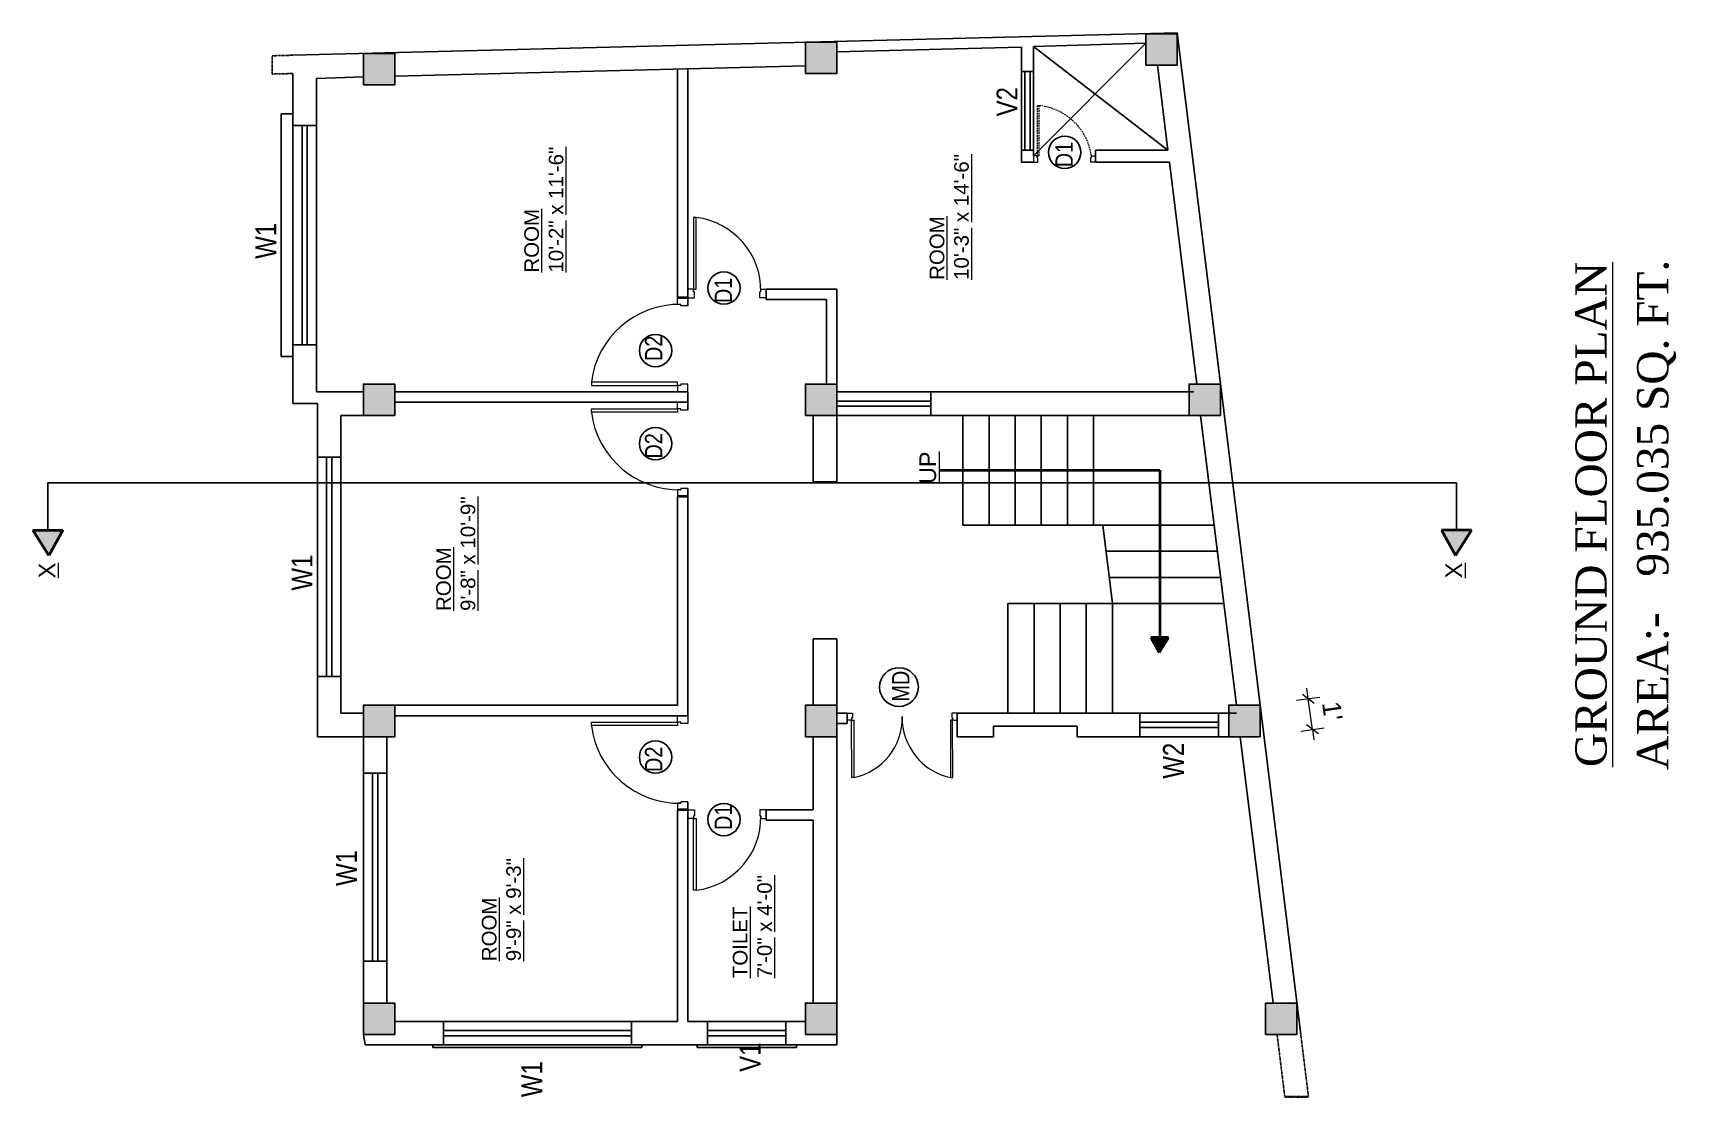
# Model space of a CAD drawing. Header units: inches. Extents: x -111 to 45239, y -6849 to 1261.
# Drawn here: x 21857 to 22486, y -6631 to -6224 of the extents above; entities that cross this region are included whole.
import ezdxf

# ---------------------------------------------------------------- set-up
doc = ezdxf.new("R2010")
doc.units = ezdxf.units.IN
doc.header["$LTSCALE"] = 0.5
doc.header["$MEASUREMENT"] = 0
doc.header["$PDMODE"] = 66
doc.linetypes.add('DASH', pattern=[0.35, 0.25, -0.1])
doc.linetypes.add('DASHED2', pattern=[0.375, 0.25, -0.125])
for name, color, linetype, lineweight in [('A_Title Text', 105, 'Continuous', 60), ('door', 202, 'Continuous', 5), ('TEXT', 220, 'Continuous', 9), ('Text 0.200', 122, 'Continuous', 20), ('Toilet', 7, 'Continuous', 25), ('wall', 20, 'Continuous', 40)]:
    doc.layers.add(name, color=color, linetype=linetype, lineweight=lineweight)
doc.styles.add('arial', font='arial.ttf')
doc.styles.add('ordinary', font='ARIALN.TTF')
doc.styles.get("Standard").update_dxf_attribs({"font": 'arial.ttf'})
doc.dimstyles.new('Sudeep', dxfattribs={"dimtxt": 6, "dimasz": 4, "dimexe": 4.5, "dimexo": 4.5, "dimgap": 5, "dimtad": 1, "dimdec": 0, "dimlunit": 4, "dimtxsty": 'arial', "dimblk": 'OBLIQUE', "dimcen": 250, "dimdle": 4, "dimclrd": 86, "dimclre": 5, "dimclrt": 1, "dimadec": 0, "dimazin": 0, "dimtfac": 1, "dimtdec": 0, "dimtix": 1, "dimtmove": 1, "dimatfit": 3, "dimldrblk": 'OBLIQUE', "dimfxl": 4.5, "dimfxlon": 1, "dimfrac": 2, "dimlwd": 15, "dimlwe": 13, "dimarcsym": 0})

# ---------------------------------------------------------------- blocks, each defined once
blk = doc.blocks.new('_Oblique')
at = {"color": 0, "linetype": 'ByBlock', "lineweight": -2}
blk.add_line((-0.5, -0.5), (0.5, 0.5), dxfattribs=at)
blk = doc.blocks.new('*D1005')
at = {"layer": 'A_Title Text', "color": 5, "lineweight": 13, "transparency": 16777216}
for p, q in [((22340.54, -6479.13), (22349.46, -6477.9)), ((22342.17, -6490.91), (22351.08, -6489.68))]:
    blk.add_line(p, q, dxfattribs=at)
at = {"layer": 'A_Title Text', "color": 86, "lineweight": 15, "transparency": 16777216}
for p, q in [((22345, -6478.52), (22344.45, -6474.55)), ((22346.63, -6490.29), (22345, -6478.52)), ((22346.63, -6490.29), (22347.17, -6494.26))]:
    blk.add_line(p, q, dxfattribs=at)
at = {"layer": 'Defpoints', "color": 0, "transparency": 16777216}
for p in [(22345, -6478.52), (22326.58, -6481.06), (22326.58, -6493.06)]:
    blk.add_point(p, dxfattribs=at)
at = {"layer": 'A_Title Text', "color": 86, "lineweight": 15, "transparency": 16777216, "xscale": 4, "yscale": 4, "zscale": 4}
for p, rotation in [((22345, -6478.52), 277.8616181891547), ((22346.63, -6490.29), 97.86161818915473)]:
    blk.add_blockref('_Oblique', p, dxfattribs=dict(at, rotation=rotation))
at = {"layer": 'A_Title Text', "color": 1, "transparency": 16777216, "insert": (22354.25, -6483.24), "char_height": 7, "attachment_point": 5, "rotation": 277.86162, "style": 'arial'}
blk.add_mtext("1'", dxfattribs=at)

msp = doc.modelspace()

# ---------------------------------------------------------------- hatches: boundary and pattern name
at = {"layer": 'Toilet'}
for points in [[(22152.5, -6227.21), (22152.5, -6239.21), (22164.5, -6239.21), (22164.5, -6227.21)], [(22282.77, -6223.92), (22282.77, -6235.92), (22294.77, -6235.92), (22294.77, -6223.92)], [(21983.25, -6231.5), (21983.25, -6243.5), (21995.25, -6243.5), (21995.25, -6231.5)], [(21983.25, -6358.06), (21983.25, -6370.06), (21995.25, -6370.06), (21995.25, -6358.06)], [(22152.5, -6358.06), (22152.5, -6370.06), (22164.5, -6370.06), (22164.5, -6358.06)], [(22299.38, -6358.06), (22299.38, -6370.06), (22311.38, -6370.06), (22311.38, -6358.06)], [(21983.25, -6481.06), (21983.25, -6493.06), (21995.25, -6493.06), (21995.25, -6481.06)], [(22152.5, -6481.06), (22152.5, -6493.06), (22164.5, -6493.06), (22164.5, -6481.06)], [(22314.58, -6481.06), (22314.58, -6493.06), (22326.58, -6493.06), (22326.58, -6481.06)], [(21983.25, -6595.06), (21983.25, -6607.06), (21995.25, -6607.06), (21995.25, -6595.06)], [(22152.5, -6595.06), (22152.5, -6607.06), (22164.5, -6607.06), (22164.5, -6595.06)], [(22328.66, -6595.06), (22328.66, -6607.06), (22340.66, -6607.06), (22340.66, -6595.06)]]:
    msp.add_hatch(color=1, dxfattribs=at).paths.add_polyline_path(points)
at = {"layer": 'wall', "ltscale": 5}
h = msp.add_hatch(color=2, dxfattribs=at)
h.dxf.hatch_style = 1
h.paths.add_polyline_path([(21862.74, -6423.76), (21856.66, -6414), (21868.19, -6414)])
h = msp.add_hatch(color=2, dxfattribs=at)
h.dxf.hatch_style = 1
h.paths.add_polyline_path([(22401.44, -6423.76), (22407.51, -6414), (22395.98, -6414)])
h = msp.add_hatch(color=2, dxfattribs=at)
h.dxf.hatch_style = 1
h.paths.add_polyline_path([(22287.96, -6460.86), (22291.53, -6455.11), (22284.75, -6455.11)])

# ---------------------------------------------------------------- linework, layer by layer
at = {"layer": 'door', "ltscale": 0.5}
for p, q in [((22241.21, -6270.74), (22239.75, -6270.74)), ((22241.21, -6270.74), (22239.75, -6270.74)), ((22109.59, -6321.73), (22107.51, -6321.73)), ((22109.59, -6321.73), (22107.51, -6321.73)), ((22103.51, -6358.56), (22103.51, -6361.06)), ((22103.51, -6358.56), (22103.51, -6361.06)), ((22103.51, -6367.56), (22103.51, -6365.06)), ((22103.51, -6367.56), (22103.51, -6365.06)), ((22103.51, -6487.56), (22103.51, -6485.06)), ((22103.51, -6487.56), (22103.51, -6485.06)), ((22170.17, -6486.73), (22168.5, -6486.73)), ((22170.17, -6486.73), (22168.5, -6486.73)), ((22208.85, -6486.73), (22210.52, -6486.73)), ((22208.85, -6486.73), (22210.52, -6486.73)), ((22109.59, -6524.39), (22107.51, -6524.39)), ((22109.59, -6524.39), (22107.51, -6524.39))]:
    msp.add_line(p, q, dxfattribs=at)
at = {"layer": 'door', "linetype": 'DASHED2', "ltscale": 5}
msp.add_lwpolyline([(22241.21, -6251.49), (22241.21, -6270.74), (22241.94, -6270.74), (22241.94, -6251.49)], close=True, dxfattribs=at)
msp.add_lwpolyline([(22241.21, -6251.49), (22241.21, -6270.74), (22241.94, -6270.74), (22241.94, -6251.49)], close=True, dxfattribs=at)
at = {"layer": 'door', "ltscale": 0.5}
for points in [[(22239.75, -6270.74), (22239.75, -6273.07), (22241.5, -6273.07), (22241.5, -6271.47), (22241.21, -6271.47), (22241.21, -6270.74)], [(22239.75, -6270.74), (22239.75, -6273.07), (22241.5, -6273.07), (22241.5, -6271.47), (22241.21, -6271.47), (22241.21, -6270.74)], [(22107.51, -6321.73), (22107.51, -6325.06), (22110.01, -6325.06), (22110.01, -6322.77), (22109.59, -6322.77), (22109.59, -6321.73)], [(22107.51, -6321.73), (22107.51, -6325.06), (22110.01, -6325.06), (22110.01, -6322.77), (22109.59, -6322.77), (22109.59, -6321.73)], [(22103.51, -6361.06), (22107.51, -6361.06), (22107.51, -6358.06), (22104.76, -6358.06), (22104.76, -6358.56), (22103.51, -6358.56)], [(22103.51, -6361.06), (22107.51, -6361.06), (22107.51, -6358.06), (22104.76, -6358.06), (22104.76, -6358.56), (22103.51, -6358.56)], [(22103.51, -6365.06), (22107.51, -6365.06), (22107.51, -6368.06), (22104.76, -6368.06), (22104.76, -6367.56), (22103.51, -6367.56)], [(22103.51, -6365.06), (22107.51, -6365.06), (22107.51, -6368.06), (22104.76, -6368.06), (22104.76, -6367.56), (22103.51, -6367.56)], [(22103.51, -6485.06), (22107.51, -6485.06), (22107.51, -6488.06), (22104.76, -6488.06), (22104.76, -6487.56), (22103.51, -6487.56)], [(22103.51, -6485.06), (22107.51, -6485.06), (22107.51, -6488.06), (22104.76, -6488.06), (22104.76, -6487.56), (22103.51, -6487.56)], [(22168.5, -6486.73), (22168.5, -6484.06), (22170.5, -6484.06), (22170.5, -6485.89), (22170.17, -6485.89), (22170.17, -6486.73)], [(22168.5, -6486.73), (22168.5, -6484.06), (22170.5, -6484.06), (22170.5, -6485.89), (22170.17, -6485.89), (22170.17, -6486.73)], [(22210.52, -6486.73), (22210.52, -6484.06), (22208.52, -6484.06), (22208.52, -6485.9), (22208.85, -6485.9), (22208.85, -6486.73)], [(22210.52, -6486.73), (22210.52, -6484.06), (22208.52, -6484.06), (22208.52, -6485.9), (22208.85, -6485.9), (22208.85, -6486.73)], [(22107.51, -6524.39), (22107.51, -6521.06), (22110.01, -6521.06), (22110.01, -6523.35), (22109.59, -6523.35), (22109.59, -6524.39)], [(22107.51, -6524.39), (22107.51, -6521.06), (22110.01, -6521.06), (22110.01, -6523.35), (22109.59, -6523.35), (22109.59, -6524.39)]]:
    msp.add_lwpolyline(points, dxfattribs=at)
for points in [[(22262.06, -6270.74), (22263.51, -6270.74), (22263.51, -6273.07), (22261.76, -6273.07), (22261.76, -6271.47), (22262.06, -6271.47)], [(22262.06, -6270.74), (22263.51, -6270.74), (22263.51, -6273.07), (22261.76, -6273.07), (22261.76, -6271.47), (22262.06, -6271.47)], [(22109.59, -6294.24), (22109.59, -6321.73), (22110.63, -6321.73), (22110.63, -6294.24)], [(22109.59, -6294.24), (22109.59, -6321.73), (22110.63, -6321.73), (22110.63, -6294.24)], [(22135.41, -6321.73), (22137.5, -6321.73), (22137.5, -6325.06), (22135, -6325.06), (22135, -6322.77), (22135.41, -6322.77)], [(22135.41, -6321.73), (22137.5, -6321.73), (22137.5, -6325.06), (22135, -6325.06), (22135, -6322.77), (22135.41, -6322.77)], [(22103.51, -6327.56), (22103.51, -6325.06), (22107.51, -6325.06), (22107.51, -6328.06), (22104.76, -6328.06), (22104.76, -6327.56)], [(22103.51, -6327.56), (22103.51, -6325.06), (22107.51, -6325.06), (22107.51, -6328.06), (22104.76, -6328.06), (22104.76, -6327.56)], [(22070.51, -6358.56), (22103.51, -6358.56), (22103.51, -6357.31), (22070.51, -6357.31)], [(22070.51, -6358.56), (22103.51, -6358.56), (22103.51, -6357.31), (22070.51, -6357.31)], [(22070.51, -6367.56), (22103.51, -6367.56), (22103.51, -6368.81), (22070.51, -6368.81)], [(22070.51, -6367.56), (22103.51, -6367.56), (22103.51, -6368.81), (22070.51, -6368.81)], [(22103.51, -6398.56), (22103.51, -6401.06), (22107.51, -6401.06), (22107.51, -6398.06), (22104.76, -6398.06), (22104.76, -6398.56)], [(22103.51, -6398.56), (22103.51, -6401.06), (22107.51, -6401.06), (22107.51, -6398.06), (22104.76, -6398.06), (22104.76, -6398.56)], [(22170.2, -6508.74), (22170.17, -6486.73), (22171, -6486.72), (22171.04, -6508.74)], [(22170.2, -6508.74), (22170.17, -6486.73), (22171, -6486.72), (22171.04, -6508.74)], [(22208.89, -6508.74), (22208.85, -6486.73), (22208.02, -6486.73), (22208.06, -6508.74)], [(22208.89, -6508.74), (22208.85, -6486.73), (22208.02, -6486.73), (22208.06, -6508.74)], [(22070.51, -6487.56), (22103.51, -6487.56), (22103.51, -6488.81), (22070.51, -6488.81)], [(22070.51, -6487.56), (22103.51, -6487.56), (22103.51, -6488.81), (22070.51, -6488.81)], [(22103.51, -6518.56), (22103.51, -6521.06), (22107.51, -6521.06), (22107.51, -6518.06), (22104.76, -6518.06), (22104.76, -6518.56)], [(22103.51, -6518.56), (22103.51, -6521.06), (22107.51, -6521.06), (22107.51, -6518.06), (22104.76, -6518.06), (22104.76, -6518.56)], [(22109.59, -6551.88), (22109.59, -6524.39), (22110.63, -6524.39), (22110.63, -6551.88)], [(22109.59, -6551.88), (22109.59, -6524.39), (22110.63, -6524.39), (22110.63, -6551.88)], [(22135.41, -6524.39), (22137.5, -6524.39), (22137.5, -6521.06), (22135, -6521.06), (22135, -6523.35), (22135.41, -6523.35)], [(22135.41, -6524.39), (22137.5, -6524.39), (22137.5, -6521.06), (22135, -6521.06), (22135, -6523.35), (22135.41, -6523.35)]]:
    msp.add_lwpolyline(points, close=True, dxfattribs=at)
at = {"layer": 'door', "linetype": 'DASHED2', "ltscale": 5}
msp.add_arc((22239.81, -6273.75), 22.36, 5.85757, 84.54209, dxfattribs=at)
at = {"layer": 'door', "ltscale": 0.5}
for centre, radius, start, end in [((22107.14, -6322.31), 28.28, 359.05962, 82.8964), ((22107.14, -6322.31), 28.28, 359.05962, 82.8964), ((22104.2, -6361.51), 33.95, 89.05962, 172.8964), ((22104.2, -6361.51), 33.95, 89.05962, 172.8964), ((22104.2, -6364.61), 33.95, 187.1036, 270.94038), ((22104.2, -6364.61), 33.95, 187.1036, 270.94038), ((22166.16, -6485.9), 23.36, 282.06041, 1.22741), ((22166.16, -6485.9), 23.36, 282.06041, 1.22741), ((22212.94, -6485.83), 23.43, 178.9456, 257.98009), ((22212.94, -6485.83), 23.43, 178.9456, 257.98009), ((22104.2, -6484.61), 33.95, 187.1036, 270.94038), ((22104.2, -6484.61), 33.95, 187.1036, 270.94038), ((22107.14, -6523.82), 28.28, 277.1036, 0.94038), ((22107.14, -6523.82), 28.28, 277.1036, 0.94038)]:
    msp.add_arc(centre, radius, start, end, dxfattribs=at)
at = {"layer": 'Toilet'}
for p, q in [((22294.77, -6223.61), (21956.25, -6232.18)), ((22235.25, -6229.06), (22164.37, -6230.89)), ((22235.25, -6273.07), (22235.25, -6229.06)), ((22282.77, -6227.56), (22239.75, -6270.74)), ((22239.75, -6270.74), (22239.79, -6228.77)), ((22282.77, -6227.56), (22239.78, -6228.77)), ((22239.78, -6228.77), (22291.26, -6268.57)), ((22342.15, -6607.06), (22294.77, -6223.61)), ((21956.25, -6239.18), (21956.25, -6365.56)), ((21983.25, -6240.5), (21965.25, -6241.03)), ((21965.25, -6241.03), (21965.25, -6361.06)), ((22112, -6237.22), (21995.25, -6240.19)), ((22103.51, -6325.06), (22103.51, -6237.44)), ((22152.5, -6236.19), (22107.51, -6237.34)), ((22107.51, -6325.06), (22107.51, -6237.34)), ((22291.26, -6268.57), (22287.23, -6235.92)), ((21951.75, -6254.55), (21951.75, -6347.55)), ((21956.25, -6254.55), (21951.75, -6254.55)), ((22235.25, -6268.46), (22239.75, -6268.46)), ((22239.75, -6273.07), (22235.25, -6273.07)), ((22239.75, -6270.74), (22239.75, -6270.74)), ((22263.51, -6268.57), (22291.26, -6268.57)), ((22263.51, -6273.07), (22263.51, -6268.57)), ((22263.51, -6273.07), (22291.82, -6273.07)), ((22302.32, -6358.06), (22291.82, -6273.07)), ((22300.33, -6268.57), (22300.33, -6268.57)), ((22164.5, -6321.73), (22137.5, -6321.73)), ((22137.5, -6321.73), (22137.5, -6325.73)), ((22164.5, -6358.06), (22164.5, -6321.73)), ((22107.51, -6325.06), (22103.5, -6325.06)), ((22107.5, -6325.06), (22107.5, -6328.06)), ((22160.5, -6325.73), (22137.5, -6325.73)), ((22160.5, -6358.06), (22160.5, -6325.73)), ((21956.25, -6347.55), (21951.75, -6347.55)), ((21965.25, -6361.06), (21983.25, -6361.06)), ((21995.25, -6361.06), (22107.51, -6361.06)), ((22107.51, -6365.06), (22107.51, -6361.06)), ((22164.5, -6370.06), (22164.5, -6361.06)), ((22200.5, -6361.06), (22164.5, -6361.06)), ((22301.08, -6361.06), (22200.5, -6361.06)), ((22200.5, -6370.06), (22200.5, -6361.06)), ((21956.25, -6365.56), (21965.62, -6365.56)), ((21965.62, -6493.06), (21965.62, -6365.56)), ((21995.25, -6365.06), (22107.51, -6365.06)), ((22107.5, -6368.06), (22107.5, -6365.06)), ((21974.62, -6484.06), (21974.62, -6370.06)), ((21974.62, -6370.06), (21983.25, -6370.06)), ((22155.5, -6395.56), (22155.5, -6370.06)), ((22164.5, -6395.56), (22164.5, -6370.06)), ((22200.5, -6370.06), (22164.5, -6370.06)), ((22262.8, -6370.06), (22200.5, -6370.06)), ((22212.8, -6370.06), (22212.8, -6412.06)), ((22222.8, -6370.06), (22222.8, -6412.06)), ((22232.8, -6370.06), (22232.8, -6412.06)), ((22242.8, -6370.06), (22242.8, -6412.06)), ((22252.8, -6370.06), (22252.8, -6412.06)), ((22299.38, -6370.06), (22261.64, -6370.06)), ((22262.8, -6370.06), (22262.8, -6412.06)), ((22317.51, -6481.06), (22303.8, -6370.06)), ((21862.43, -6395.89), (22401.75, -6395.89)), ((21862.43, -6414), (21862.43, -6395.89)), ((22107.5, -6401.06), (22107.5, -6398.06)), ((22155.5, -6395.56), (22164.5, -6395.56)), ((22401.75, -6395.89), (22401.75, -6414)), ((22103.5, -6481.06), (22103.5, -6401.06)), ((22107.5, -6401.06), (22103.5, -6401.06)), ((22107.5, -6485.06), (22107.5, -6401.06)), ((22212.8, -6412.06), (22266.3, -6412.06)), ((22270, -6442.06), (22266.3, -6412.06)), ((22308.62, -6412.06), (22266.3, -6412.06)), ((22309.85, -6422.06), (22267.53, -6422.06)), ((22311.09, -6432.06), (22268.77, -6432.06)), ((22230, -6442.06), (22312.32, -6442.06)), ((22230, -6442.06), (22230, -6484.06)), ((22240, -6442.06), (22240, -6484.06)), ((22250, -6442.06), (22250, -6484.06)), ((22260, -6442.06), (22260, -6484.06)), ((22312.32, -6442.06), (22270, -6442.06)), ((22270, -6442.06), (22270, -6484.06)), ((22155.5, -6481.06), (22155.5, -6455.56)), ((22155.5, -6455.56), (22164.5, -6455.56)), ((22164.5, -6481.06), (22164.5, -6455.56)), ((21983.25, -6484.06), (21974.62, -6484.06)), ((21995.25, -6481.06), (22103.5, -6481.06)), ((21995.25, -6485.06), (22107.5, -6485.06)), ((22107.51, -6481.06), (22107.51, -6481.06)), ((22168.5, -6484.06), (22164.5, -6484.06)), ((22168.5, -6488.06), (22168.5, -6484.06)), ((22210.52, -6484.06), (22280.58, -6484.06)), ((22210.52, -6484.06), (22210.52, -6493.06)), ((22310.58, -6484.06), (22317.51, -6484.06)), ((21983.25, -6493.06), (21965.62, -6493.06)), ((21983.25, -6508.06), (21983.25, -6493.06)), ((21992.25, -6508.06), (21992.25, -6493.06)), ((22155.5, -6521.06), (22155.5, -6493.06)), ((22168.5, -6488.06), (22164.5, -6488.06)), ((22164.5, -6598.06), (22164.5, -6493.06)), ((22210.52, -6493.06), (22224.52, -6493.06)), ((22224.52, -6489.06), (22256.52, -6489.06)), ((22224.52, -6489.06), (22224.52, -6493.06)), ((22256.52, -6489.06), (22256.52, -6493.06)), ((22256.52, -6493.06), (22280.58, -6493.06)), ((22310.58, -6493.06), (22314.58, -6493.06)), ((22331.6, -6595.06), (22318.99, -6493.06)), ((22164.5, -6598.06), (22164.5, -6505.06)), ((22107.5, -6521.06), (22107.5, -6518.06)), ((22103.5, -6602.06), (22103.5, -6521.06)), ((22107.5, -6521.06), (22103.5, -6521.06)), ((22107.5, -6602.06), (22107.5, -6521.06)), ((22137.5, -6521.06), (22155.5, -6521.06)), ((22137.5, -6525.06), (22137.5, -6521.06)), ((22137.5, -6525.06), (22155.5, -6525.06)), ((22155.5, -6595.06), (22155.5, -6525.06)), ((21983.25, -6595.06), (21983.25, -6579.06)), ((21992.25, -6595.06), (21992.25, -6579.06)), ((21995.25, -6602.06), (22103.5, -6602.06)), ((22145, -6602.06), (22152.5, -6602.06)), ((21983.86, -6611.06), (21983.25, -6607.06)), ((21983.86, -6611.06), (22164.5, -6611.06)), ((22164.5, -6607.06), (22164.5, -6611.06))]:
    msp.add_line(p, q, dxfattribs=at)
at = {"layer": 'Toilet', "color": 1, "linetype": 'DASH', "ltscale": 0.1}
for p, q in [((21956.25, -6232.18), (21948.25, -6232.38)), ((21948.25, -6239.38), (21948.25, -6232.38)), ((21956.25, -6239.18), (21948.25, -6239.38)), ((22340.66, -6595.06), (22345.08, -6630.79)), ((22333.08, -6607.06), (22336.01, -6630.79)), ((22345.08, -6630.79), (22336.01, -6630.79)), ((22345.11, -6631.06), (22336.04, -6631.06))]:
    msp.add_line(p, q, dxfattribs=at)
at = {"layer": 'Toilet', "color": 3}
for p, q in [((22239.75, -6238.46), (22235.25, -6238.46)), ((22236.5, -6268.46), (22236.5, -6238.46)), ((22238.5, -6268.46), (22238.5, -6238.46)), ((21956.25, -6259.05), (21956.25, -6343.05)), ((21956.25, -6259.05), (21965.25, -6259.05)), ((21959.75, -6259.05), (21959.75, -6343.05)), ((21961.75, -6259.05), (21961.75, -6343.05)), ((21965.25, -6259.05), (21965.25, -6343.05)), ((22239.75, -6268.46), (22235.25, -6268.46)), ((21965.25, -6343.05), (21956.25, -6343.05)), ((22200.5, -6364.56), (22164.5, -6364.56)), ((22200.5, -6366.56), (22164.5, -6366.56)), ((21965.62, -6386.06), (21965.62, -6470.06)), ((21965.62, -6386.06), (21974.62, -6386.06)), ((21969.12, -6386.06), (21969.12, -6470.06)), ((21971.12, -6386.06), (21971.12, -6470.06)), ((21974.62, -6386.06), (21974.62, -6470.06)), ((21974.62, -6470.06), (21965.62, -6470.06)), ((22280.58, -6484.06), (22280.58, -6493.06)), ((22280.58, -6484.06), (22310.58, -6484.06)), ((22310.58, -6484.06), (22310.58, -6493.06)), ((22310.58, -6487.56), (22280.58, -6487.56)), ((22310.58, -6489.56), (22280.58, -6489.56)), ((22280.58, -6493.06), (22310.58, -6493.06)), ((21992.25, -6507.06), (21983.25, -6507.06)), ((21983.25, -6579.06), (21983.25, -6507.06)), ((21986.75, -6507.06), (21986.75, -6579.06)), ((21988.75, -6507.06), (21988.75, -6579.06)), ((21992.25, -6579.06), (21992.25, -6507.06)), ((21992.25, -6579.06), (21983.25, -6579.06)), ((22013.87, -6602.06), (22013.87, -6611.06)), ((22085.87, -6602.06), (22013.87, -6602.06)), ((22013.87, -6605.56), (22085.87, -6605.56)), ((22085.87, -6602.06), (22085.87, -6611.06)), ((22107.5, -6602.06), (22115, -6602.06)), ((22115, -6602.06), (22115, -6611.06)), ((22115, -6602.06), (22145, -6602.06)), ((22145, -6605.56), (22115, -6605.56)), ((22145, -6602.06), (22145, -6611.06)), ((22009.87, -6612.06), (22009.87, -6611.06)), ((22089.87, -6612.06), (22009.87, -6612.06)), ((22013.87, -6607.56), (22085.87, -6607.56)), ((22085.87, -6611.06), (22013.87, -6611.06)), ((22089.87, -6612.06), (22089.87, -6611.06)), ((22111, -6612.06), (22111, -6611.06)), ((22111, -6612.06), (22149, -6612.06)), ((22145, -6607.56), (22115, -6607.56)), ((22145, -6611.06), (22115, -6611.06)), ((22149, -6612.06), (22149, -6611.06))]:
    msp.add_line(p, q, dxfattribs=at)
at = {"layer": 'Toilet'}
for points in [[(22152.5, -6239.21), (22152.5, -6227.21), (22164.5, -6227.21), (22164.5, -6239.21)], [(22282.77, -6235.92), (22282.77, -6223.92), (22294.77, -6223.92), (22294.77, -6235.92)], [(21983.25, -6243.5), (21983.25, -6231.5), (21995.25, -6231.5), (21995.25, -6243.5)], [(21983.25, -6370.06), (21983.25, -6358.06), (21995.25, -6358.06), (21995.25, -6370.06)], [(22152.5, -6370.06), (22152.5, -6358.06), (22164.5, -6358.06), (22164.5, -6370.06)], [(22299.38, -6370.06), (22299.38, -6358.06), (22311.38, -6358.06), (22311.38, -6370.06)], [(21983.25, -6493.06), (21983.25, -6481.06), (21995.25, -6481.06), (21995.25, -6493.06)], [(22152.5, -6493.06), (22152.5, -6481.06), (22164.5, -6481.06), (22164.5, -6493.06)], [(22314.58, -6493.06), (22314.58, -6481.06), (22326.58, -6481.06), (22326.58, -6493.06)], [(21983.25, -6607.06), (21983.25, -6595.06), (21995.25, -6595.06), (21995.25, -6607.06)], [(22152.5, -6607.06), (22152.5, -6595.06), (22164.5, -6595.06), (22164.5, -6607.06)], [(22328.66, -6607.06), (22328.66, -6595.06), (22340.66, -6595.06), (22340.66, -6607.06)]]:
    msp.add_lwpolyline(points, close=True, dxfattribs=at)
for centre, radius in [((22251.76, -6269.34), 6.19), ((22121.27, -6321.32), 6.19), ((22095.09, -6345.25), 6.19), ((22095.09, -6380.87), 6.19), ((22188.28, -6474.08), 7.43), ((22095.09, -6500.87), 6.19), ((22121.27, -6524.8), 6.19)]:
    msp.add_circle(centre, radius, dxfattribs=at)
at = {"layer": 'wall', "ltscale": 5}
for p, q in [((22107.51, -6325.06), (22103.51, -6325.06)), ((22107.51, -6325.06), (22103.51, -6325.06)), ((22107.51, -6325.06), (22103.51, -6325.06)), ((22107.51, -6325.06), (22103.51, -6325.06)), ((22107.51, -6325.06), (22103.51, -6325.06)), ((22107.51, -6325.06), (22103.51, -6325.06)), ((22107.51, -6401.06), (22103.51, -6401.06)), ((22107.51, -6401.06), (22103.51, -6401.06)), ((22107.51, -6401.06), (22103.51, -6401.06)), ((22107.51, -6401.06), (22103.51, -6401.06)), ((22107.51, -6401.06), (22103.51, -6401.06)), ((22107.51, -6401.06), (22103.51, -6401.06)), ((22107.51, -6521.06), (22103.51, -6521.06)), ((22107.51, -6521.06), (22103.51, -6521.06)), ((22107.51, -6521.06), (22103.51, -6521.06)), ((22107.51, -6521.06), (22103.51, -6521.06)), ((22107.51, -6521.06), (22103.51, -6521.06)), ((22107.51, -6521.06), (22103.51, -6521.06))]:
    msp.add_line(p, q, dxfattribs=at)
at = {"layer": 'wall', "color": 1, "ltscale": 5}
for p, q in [((22203.91, -6391.06), (22288.14, -6391.06)), ((22288.14, -6391.06), (22288.14, -6455.11)), ((21862.74, -6423.76), (21856.66, -6414)), ((21856.66, -6414), (21868.19, -6414)), ((21868.19, -6414), (21862.74, -6423.76)), ((22407.51, -6414), (22395.98, -6414)), ((22395.98, -6414), (22401.44, -6423.76)), ((22401.44, -6423.76), (22407.51, -6414)), ((22291.53, -6455.11), (22284.75, -6455.11)), ((22284.75, -6455.11), (22287.96, -6460.86)), ((22287.96, -6460.86), (22291.53, -6455.11))]:
    msp.add_line(p, q, dxfattribs=at)

# ---------------------------------------------------------------- texts
at = {"layer": 'door', "ltscale": 0.5, "rotation": 90, "style": 'ordinary'}
for s, insert, char_height, width, attachment_point in [('V2', (22233.66, -6255.58), 8, 4.3538, 7), ('D1', (22248.2, -6265.33), 6.664, 3.6268, 3), ('W1', (21949.9, -6310.11), 8, 4.3538, 7), ('D1', (22117.71, -6317.32), 6.664, 3.6268, 3), ('D2', (22091.04, -6349.27), 6.664, 3.6268, 1), ('D2', (22091.04, -6376.85), 6.664, 3.6268, 3), ('W1', (21963.72, -6437.12), 8, 4.3538, 7), ('MD', (22185.64, -6479.69), 6.664, 3.6268, 1), ('D2', (22091.04, -6496.85), 6.664, 3.6268, 3), ('W2', (22297.39, -6509.14), 8, 4.3538, 7), ('D1', (22117.71, -6528.8), 6.664, 3.6268, 1), ('W1', (21980.75, -6550.22), 8, 4.3538, 7), ('V1', (22135.31, -6621.38), 8, 4.3538, 7), ('W1', (22051.7, -6631.08), 8, 4.3538, 7)]:
    msp.add_mtext(s, dxfattribs=dict(at, insert=insert, char_height=char_height, width=width, attachment_point=attachment_point))
at = {"layer": 'TEXT', "rotation": 90}
for s, insert, char_height, width, attachment_point in [('{\\fArial TUR|b0|i0|c162|p34;\\LROOM\\P\\fArial TUR|b0|i0|c0|p34;10\\fArial TUR|b0|i0|c162|p34;\'-\\fArial TUR|b0|i0|c0|p34;2\\fArial TUR|b0|i0|c162|p34;" x 1\\fArial TUR|b0|i0|c0|p34;1\\fArial TUR|b0|i0|c162|p34;\'-\\fArial TUR|b0|i0|c0|p34;6\\fArial TUR|b0|i0|c162|p34;"}', (22059.87, -6315.39), 5.60913, 62.1621, 7), ('{\\fArial TUR|b0|i0|c162|p34;\\LROOM\\P1\\fArial TUR|b0|i0|c0|p34;0\\fArial TUR|b0|i0|c162|p34;\'-\\fArial TUR|b0|i0|c0|p34;3\\fArial TUR|b0|i0|c162|p34;" x 1\\fArial TUR|b0|i0|c0|p34;4\\fArial TUR|b0|i0|c162|p34;\'-\\fArial TUR|b0|i0|c0|p34;6\\fArial TUR|b0|i0|c162|p34;"}', (22215.09, -6318.18), 5.60913, 62.1621, 7), ('{\\LUP }', (22202.6, -6383.91), 6.378, 70.6779, 9), ('{\\fArial TUR|b0|i0|c162|p34;\\LROOM\\P\\fArial TUR|b0|i0|c0|p34;9\\fArial TUR|b0|i0|c162|p34;\'-\\fArial TUR|b0|i0|c0|p34;8\\fArial TUR|b0|i0|c162|p34;" x 1\\fArial TUR|b0|i0|c0|p34;0\\fArial TUR|b0|i0|c162|p34;\'-\\fArial TUR|b0|i0|c0|p34;9\\fArial TUR|b0|i0|c162|p34;"}', (22026.15, -6444.93), 5.60913, 62.1621, 7), ('{\\LX}', (21865.23, -6426.47), 6.378, 70.6779, 9), ('{\\LX}', (22403.93, -6426.47), 6.378, 70.6779, 9), ('{\\fArial TUR|b0|i0|c162|p34;\\LROOM\\P\\fArial TUR|b0|i0|c0|p34;9\\fArial TUR|b0|i0|c162|p34;\'-\\fArial TUR|b0|i0|c0|p34;9\\fArial TUR|b0|i0|c162|p34;" x \\fArial TUR|b0|i0|c0|p34;9\\fArial TUR|b0|i0|c162|p34;\'-\\fArial TUR|b0|i0|c0|p34;3\\fArial TUR|b0|i0|c162|p34;"}', (22043.62, -6579.02), 5.60913, 62.1621, 7), ('{\\fArial TUR|b0|i0|c162|p34;\\LTOILET\\P\\fArial TUR|b0|i0|c0|p34;7\\fArial TUR|b0|i0|c162|p34;\'-\\fArial TUR|b0|i0|c0|p34;0\\fArial TUR|b0|i0|c162|p34;" x \\fArial TUR|b0|i0|c0|p34;4\\fArial TUR|b0|i0|c162|p34;\'-0"}', (22139.71, -6585.53), 5.60913, 62.1621, 7)]:
    msp.add_mtext(s, dxfattribs=dict(at, insert=insert, char_height=char_height, width=width, attachment_point=attachment_point))
at = {"layer": 'Text 0.200', "ltscale": 10, "char_height": 12, "attachment_point": 2, "rotation": 90}
for s, insert, width in [('{\\fTimes New Roman|b0|i0|c0|p18;\\L\\PGROUND FLOOR PLAN}', (22427.27, -6408.03), 191.0164), ('\\pi-60,l72;{\\fTimes New Roman|b0|i0|c0|p18;AREA:-^I  935.035 SQ. FT.}', (22470.9, -6414.14), 219.164)]:
    msp.add_mtext(s, dxfattribs=dict(at, insert=insert, width=width))

# ---------------------------------------------------------------- dimensions: what is measured, and where the dimension line sits
at = {"layer": 'A_Title Text'}
dim = msp.add_linear_dim(base=(22345, -6478.52), p1=(22326.58, -6493.06), p2=(22326.58, -6481.06), angle=277.86162, dimstyle='Sudeep', override={"dimtxt": 7}, dxfattribs=at)
dim.commit()
dim.dimension.update_dxf_attribs({"geometry": '*D1005', "text_midpoint": (22354.25, -6483.24)})

doc.saveas('drawing.dxf')
